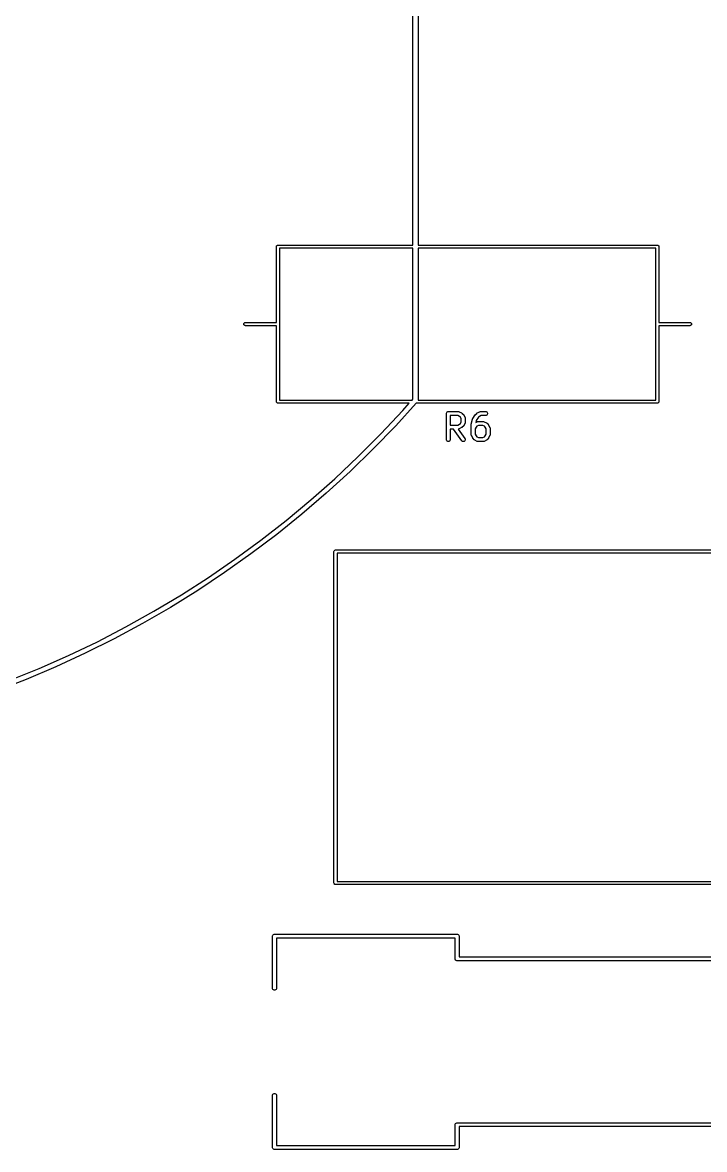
# Model space of a CAD drawing. Extents: x 0.5 to 99.4, y -99.1 to -3.9.
# Drawn here: x 48.44 to 74.58, y -99.12 to -55.94 of the extents above; entities that cross this region are included whole.
import ezdxf

# ---------------------------------------------------------------- set-up
doc = ezdxf.new("R2010")
doc.units = 0
doc.layers.add('BLACK', color=7, linetype='CONTINUOUS')

msp = doc.modelspace()

# ---------------------------------------------------------------- linework, layer by layer
at = {"layer": 'BLACK', "linetype": 'CONTINUOUS'}
for p, q in [((63.4, -64.47), (63.4, -17.537797)), ((63.6, -17.499998), (63.6, -64.47)), ((58.17, -64.53), (58.174567, -64.507039)), ((58.17, -67.44), (58.17, -64.53)), ((58.174567, -64.507039), (58.207039, -64.474567)), ((58.207039, -64.474567), (58.23, -64.47)), ((58.23, -64.47), (63.4, -64.47)), ((58.29, -64.59), (58.29, -70.41)), ((63.4, -64.59), (58.29, -64.59)), ((63.4, -70.377222), (63.4, -64.59)), ((63.6, -64.47), (72.77, -64.47)), ((63.6, -64.59), (63.6, -70.41)), ((72.71, -64.59), (63.6, -64.59)), ((72.71, -70.41), (72.71, -64.59)), ((72.77, -64.47), (72.792961, -64.474567)), ((72.792961, -64.474567), (72.825433, -64.507039)), ((72.825433, -64.507039), (72.83, -64.53)), ((72.83, -64.53), (72.83, -67.44)), ((56.924567, -67.477039), (56.957039, -67.444567)), ((56.924567, -67.522961), (56.924567, -67.477039)), ((56.957039, -67.555433), (56.924567, -67.522961)), ((56.957039, -67.444567), (56.98, -67.44)), ((56.98, -67.56), (56.957039, -67.555433)), ((56.98, -67.44), (58.17, -67.44)), ((58.17, -67.56), (56.98, -67.56)), ((58.17, -70.47), (58.17, -67.56)), ((72.83, -67.44), (74.02, -67.44)), ((74.02, -67.56), (72.83, -67.56)), ((72.83, -67.56), (72.83, -70.47)), ((74.02, -67.44), (74.042961, -67.444567)), ((74.042961, -67.555433), (74.02, -67.56)), ((74.042961, -67.444567), (74.075433, -67.477039)), ((74.075433, -67.522961), (74.042961, -67.555433)), ((74.075433, -67.477039), (74.075433, -67.522961)), ((63.371092, -70.41), (63.4, -70.377222)), ((58.174567, -70.492961), (58.17, -70.47)), ((58.207039, -70.525433), (58.174567, -70.492961)), ((58.23, -70.53), (58.207039, -70.525433)), ((63.265258, -70.53), (58.23, -70.53)), ((58.29, -70.41), (63.371092, -70.41)), ((62.176015, -71.707711), (63.018022, -70.810328)), ((63.530573, -70.53), (62.742877, -71.395877)), ((63.018022, -70.810328), (63.265258, -70.53)), ((72.77, -70.53), (63.530573, -70.53)), ((63.6, -70.41), (72.71, -70.41)), ((72.792961, -70.525433), (72.77, -70.53)), ((72.825433, -70.492961), (72.792961, -70.525433)), ((72.83, -70.47), (72.825433, -70.492961)), ((64.686905, -70.924819), (64.688346, -70.910187)), ((64.686905, -71.924819), (64.686905, -70.924819)), ((64.688346, -70.910187), (64.699545, -70.883151)), ((64.699545, -70.883151), (64.720237, -70.862459)), ((64.720237, -70.862459), (64.747273, -70.85126)), ((64.747273, -70.85126), (64.761905, -70.849819)), ((64.761905, -70.849819), (65.142857, -70.849819)), ((65.125152, -70.999819), (64.836905, -70.999819)), ((64.836905, -70.999819), (64.836905, -71.373628)), ((65.193668, -71.034077), (65.125152, -70.999819)), ((65.142857, -70.849819), (65.157489, -70.85126)), ((65.157489, -70.85126), (65.159978, -70.852291)), ((65.159978, -70.852291), (65.162666, -70.852482)), ((65.162666, -70.852482), (65.176398, -70.857737)), ((65.176398, -70.857737), (65.271636, -70.905356)), ((65.224075, -71.064484), (65.193668, -71.034077)), ((65.258333, -71.133), (65.224075, -71.064484)), ((65.224075, -71.308963), (65.258333, -71.240447)), ((65.258333, -71.240447), (65.258333, -71.133)), ((65.271636, -70.905356), (65.277935, -70.90932)), ((65.277935, -70.90932), (65.279763, -70.910078)), ((65.279763, -70.910078), (65.281819, -70.911766)), ((65.281819, -70.911766), (65.284079, -70.913188)), ((65.284079, -70.913188), (65.285378, -70.914686)), ((65.285378, -70.914686), (65.291128, -70.919405)), ((65.291128, -70.919405), (65.338747, -70.967024)), ((65.338747, -70.967024), (65.343465, -70.972773)), ((65.343465, -70.972773), (65.344964, -70.974073)), ((65.344964, -70.974073), (65.346385, -70.976332)), ((65.346385, -70.976332), (65.348074, -70.978389)), ((65.348074, -70.978389), (65.348831, -70.980216)), ((65.348831, -70.980216), (65.352796, -70.986516)), ((65.352796, -70.986516), (65.400415, -71.081754)), ((65.400415, -71.081754), (65.40567, -71.095485)), ((65.40567, -71.095485), (65.405861, -71.098174)), ((65.405861, -71.098174), (65.406892, -71.100663)), ((65.406892, -71.100663), (65.408333, -71.115295)), ((65.408333, -71.115295), (65.408333, -71.258152)), ((65.641525, -71.3352), (65.689144, -71.144724)), ((65.689144, -71.144724), (65.692224, -71.136101)), ((65.692224, -71.136101), (65.692584, -71.134285)), ((65.692584, -71.134285), (65.693462, -71.132637)), ((65.693462, -71.132637), (65.694091, -71.130878)), ((65.694091, -71.130878), (65.695194, -71.129389)), ((65.695194, -71.129389), (65.699501, -71.121311)), ((65.699501, -71.121311), (65.794739, -70.978454)), ((65.794739, -70.978454), (65.794773, -70.978411)), ((65.794773, -70.978411), (65.794783, -70.978389)), ((65.794783, -70.978389), (65.799271, -70.97292)), ((65.799271, -70.97292), (65.804055, -70.967079)), ((65.804055, -70.967079), (65.804076, -70.967064)), ((65.804076, -70.967064), (65.80411, -70.967024)), ((65.80411, -70.967024), (65.851729, -70.919405)), ((65.831515, -71.193707), (65.812991, -71.267804)), ((65.812991, -71.267804), (65.871221, -71.238689)), ((65.915427, -71.067838), (65.831515, -71.193707)), ((65.851729, -70.919405), (65.857478, -70.914686)), ((65.857478, -70.914686), (65.858778, -70.913188)), ((65.858778, -70.913188), (65.861037, -70.911766)), ((65.861037, -70.911766), (65.863094, -70.910078)), ((65.863094, -70.910078), (65.864921, -70.90932)), ((65.864921, -70.90932), (65.871221, -70.905356)), ((65.871221, -70.905356), (65.966459, -70.857737)), ((65.871221, -71.238689), (65.884952, -71.233434)), ((65.884952, -71.233434), (65.887641, -71.233242)), ((65.887641, -71.233242), (65.89013, -71.232212)), ((65.89013, -71.232212), (65.904762, -71.230771)), ((65.904762, -71.230771), (66.095238, -71.230771)), ((65.949189, -71.034077), (65.915427, -71.067838)), ((66.017705, -70.999819), (65.949189, -71.034077)), ((65.966459, -70.857737), (65.98019, -70.852482)), ((65.98019, -70.852482), (65.982879, -70.85229)), ((65.982879, -70.85229), (65.985368, -70.85126)), ((65.985368, -70.85126), (66, -70.849819)), ((66, -70.849819), (66.190476, -70.849819)), ((66.190476, -70.999819), (66.017705, -70.999819)), ((66.095238, -71.230771), (66.10987, -71.232212)), ((66.10987, -71.232212), (66.112359, -71.233243)), ((66.112359, -71.233243), (66.115047, -71.233434)), ((66.115047, -71.233434), (66.128779, -71.238689)), ((66.128779, -71.238689), (66.224017, -71.286308)), ((66.190476, -70.849819), (66.205108, -70.85126)), ((66.205108, -70.998378), (66.190476, -70.999819)), ((66.205108, -70.85126), (66.232144, -70.862459)), ((66.232144, -70.987179), (66.205108, -70.998378)), ((66.232144, -70.862459), (66.252836, -70.883151)), ((66.252836, -70.966487), (66.232144, -70.987179)), ((66.252836, -70.883151), (66.264035, -70.910187)), ((66.264035, -70.939451), (66.252836, -70.966487)), ((66.264035, -70.910187), (66.264035, -70.939451)), ((62.742877, -71.395877), (61.882945, -72.284498)), ((64.836905, -71.373628), (65.125152, -71.373628)), ((64.960951, -71.523628), (64.836905, -71.523628)), ((64.836905, -71.523628), (64.836905, -71.924819)), ((65.271891, -71.967829), (64.960951, -71.523628)), ((65.125152, -71.373628), (65.193668, -71.33937)), ((65.157489, -71.522187), (65.143972, -71.523518)), ((65.143972, -71.523518), (65.394776, -71.88181)), ((65.159978, -71.521155), (65.157489, -71.522187)), ((65.162666, -71.520965), (65.159978, -71.521155)), ((65.176398, -71.51571), (65.162666, -71.520965)), ((65.271636, -71.468091), (65.176398, -71.51571)), ((65.193668, -71.33937), (65.224075, -71.308963)), ((65.277935, -71.464126), (65.271636, -71.468091)), ((65.279763, -71.463369), (65.277935, -71.464126)), ((65.281819, -71.46168), (65.279763, -71.463369)), ((65.284079, -71.460259), (65.281819, -71.46168)), ((65.285378, -71.45876), (65.284079, -71.460259)), ((65.291128, -71.454042), (65.285378, -71.45876)), ((65.338747, -71.406423), (65.291128, -71.454042)), ((65.343465, -71.400673), (65.338747, -71.406423)), ((65.344964, -71.399374), (65.343465, -71.400673)), ((65.346385, -71.397114), (65.344964, -71.399374)), ((65.348074, -71.395058), (65.346385, -71.397114)), ((65.348831, -71.39323), (65.348074, -71.395058)), ((65.352796, -71.386931), (65.348831, -71.39323)), ((65.400415, -71.291693), (65.352796, -71.386931)), ((65.40567, -71.277962), (65.400415, -71.291693)), ((65.405861, -71.275272), (65.40567, -71.277962)), ((65.406892, -71.272784), (65.405861, -71.275272)), ((65.408333, -71.258152), (65.406892, -71.272784)), ((65.639286, -71.35339), (65.639537, -71.350836)), ((65.639286, -71.734342), (65.639286, -71.35339)), ((65.639375, -71.349744), (65.640184, -71.34427)), ((65.639537, -71.350836), (65.639375, -71.349744)), ((65.640184, -71.34427), (65.640727, -71.338758)), ((65.640727, -71.338758), (65.641149, -71.337736)), ((65.641149, -71.337736), (65.641525, -71.3352)), ((65.823544, -71.445436), (65.789286, -71.513952)), ((65.789286, -71.513952), (65.789286, -71.716637)), ((65.853951, -71.415029), (65.823544, -71.445436)), ((65.922467, -71.380771), (65.853951, -71.415029)), ((66.077533, -71.380771), (65.922467, -71.380771)), ((66.146049, -71.415029), (66.077533, -71.380771)), ((66.176456, -71.445436), (66.146049, -71.415029)), ((66.210714, -71.513952), (66.176456, -71.445436)), ((66.210714, -71.716637), (66.210714, -71.513952)), ((66.224017, -71.286308), (66.230316, -71.290272)), ((66.230316, -71.290272), (66.232144, -71.29103)), ((66.232144, -71.29103), (66.2342, -71.292718)), ((66.2342, -71.292718), (66.23646, -71.29414)), ((66.23646, -71.29414), (66.237759, -71.295638)), ((66.237759, -71.295638), (66.243509, -71.300357)), ((66.243509, -71.300357), (66.291128, -71.347976)), ((66.291128, -71.347976), (66.295846, -71.353725)), ((66.295846, -71.353725), (66.297345, -71.355025)), ((66.297345, -71.355025), (66.298766, -71.357284)), ((66.298766, -71.357284), (66.300455, -71.359341)), ((66.300455, -71.359341), (66.301212, -71.361168)), ((66.301212, -71.361168), (66.305177, -71.367468)), ((66.305177, -71.367468), (66.352796, -71.462706)), ((66.352796, -71.462706), (66.358051, -71.476437)), ((66.358051, -71.476437), (66.358242, -71.479126)), ((66.358242, -71.479126), (66.359273, -71.481615)), ((66.359273, -71.481615), (66.360714, -71.496247)), ((66.360714, -71.496247), (66.360714, -71.734342)), ((61.306738, -72.578705), (62.176015, -71.707711)), ((64.688346, -71.939451), (64.686905, -71.924819)), ((64.699545, -71.966487), (64.688346, -71.939451)), ((64.720237, -71.987179), (64.699545, -71.966487)), ((64.747273, -71.998378), (64.720237, -71.987179)), ((64.776537, -71.998378), (64.747273, -71.998378)), ((64.803573, -71.987179), (64.776537, -71.998378)), ((64.824265, -71.966487), (64.803573, -71.987179)), ((64.835464, -71.939451), (64.824265, -71.966487)), ((64.836905, -71.924819), (64.835464, -71.939451)), ((65.281462, -71.978989), (65.271891, -71.967829)), ((65.306141, -71.994716), (65.281462, -71.978989)), ((65.334958, -71.999802), (65.306141, -71.994716)), ((65.363529, -71.993472), (65.334958, -71.999802)), ((65.387503, -71.97669), (65.363529, -71.993472)), ((65.40323, -71.952012), (65.387503, -71.97669)), ((65.394776, -71.88181), (65.401986, -71.894623)), ((65.401986, -71.894623), (65.408315, -71.923194)), ((65.408315, -71.923194), (65.40323, -71.952012)), ((65.640727, -71.748974), (65.639286, -71.734342)), ((65.641758, -71.751463), (65.640727, -71.748974)), ((65.641949, -71.754151), (65.641758, -71.751463)), ((65.647204, -71.767883), (65.641949, -71.754151)), ((65.694823, -71.863121), (65.647204, -71.767883)), ((65.698786, -71.869417), (65.694823, -71.863121)), ((65.699544, -71.871247), (65.698786, -71.869417)), ((65.701233, -71.873305), (65.699544, -71.871247)), ((65.702655, -71.875564), (65.701233, -71.873305)), ((65.704153, -71.876863), (65.702655, -71.875564)), ((65.708871, -71.882612), (65.704153, -71.876863)), ((65.75649, -71.930232), (65.708871, -71.882612)), ((65.762239, -71.93495), (65.75649, -71.930232)), ((65.76354, -71.93645), (65.762239, -71.93495)), ((65.765799, -71.937872), (65.76354, -71.93645)), ((65.767856, -71.93956), (65.765799, -71.937872)), ((65.769683, -71.940317), (65.767856, -71.93956)), ((65.775983, -71.944282), (65.769683, -71.940317)), ((65.871221, -71.991901), (65.775983, -71.944282)), ((65.789286, -71.716637), (65.823544, -71.785153)), ((65.823544, -71.785153), (65.853951, -71.815561)), ((65.853951, -71.815561), (65.922467, -71.849819)), ((65.884952, -71.997156), (65.871221, -71.991901)), ((65.887641, -71.997347), (65.884952, -71.997156)), ((65.89013, -71.998378), (65.887641, -71.997347)), ((65.904762, -71.999819), (65.89013, -71.998378)), ((66.095238, -71.999819), (65.904762, -71.999819)), ((65.922467, -71.849819), (66.077533, -71.849819)), ((66.077533, -71.849819), (66.146048, -71.815561)), ((66.10987, -71.998378), (66.095238, -71.999819)), ((66.112359, -71.997346), (66.10987, -71.998378)), ((66.115047, -71.997156), (66.112359, -71.997346)), ((66.128779, -71.991901), (66.115047, -71.997156)), ((66.224017, -71.944282), (66.128779, -71.991901)), ((66.146048, -71.815561), (66.176455, -71.785153)), ((66.176455, -71.785153), (66.210714, -71.716637)), ((66.230316, -71.940317), (66.224017, -71.944282)), ((66.232144, -71.93956), (66.230316, -71.940317)), ((66.2342, -71.937872), (66.232144, -71.93956)), ((66.23646, -71.93645), (66.2342, -71.937872)), ((66.23776, -71.93495), (66.23646, -71.93645)), ((66.24351, -71.930232), (66.23776, -71.93495)), ((66.291128, -71.882613), (66.24351, -71.930232)), ((66.295846, -71.876863), (66.291128, -71.882613)), ((66.297345, -71.875564), (66.295846, -71.876863)), ((66.298766, -71.873305), (66.297345, -71.875564)), ((66.300456, -71.871247), (66.298766, -71.873305)), ((66.301213, -71.869417), (66.300456, -71.871247)), ((66.305177, -71.863121), (66.301213, -71.869417)), ((66.352796, -71.767883), (66.305177, -71.863121)), ((66.358051, -71.754152), (66.352796, -71.767883)), ((66.358242, -71.751462), (66.358051, -71.754152)), ((66.359273, -71.748974), (66.358242, -71.751462)), ((66.360714, -71.734342), (66.359273, -71.748974)), ((61.882945, -72.284498), (60.996023, -73.146182)), ((60.411018, -73.422482), (61.306738, -72.578705)), ((60.996023, -73.146182), (60.082954, -73.980108)), ((59.489707, -74.23824), (60.411018, -73.422482)), ((58.543682, -75.025202), (59.489707, -74.23824)), ((60.082954, -73.980108), (59.144605, -74.785485)), ((57.573841, -75.78262), (58.543682, -75.025202)), ((59.144605, -74.785485), (58.18187, -75.561546)), ((58.18187, -75.561546), (57.195664, -76.307554)), ((56.581108, -76.509775), (57.573841, -75.78262)), ((57.195664, -76.307554), (56.186925, -77.022798)), ((60.3775, -76.2125), (60.382067, -76.189539)), ((60.3775, -88.9125), (60.3775, -76.2125)), ((60.382067, -76.189539), (60.414539, -76.157067)), ((60.414539, -76.157067), (60.4375, -76.1525)), ((60.4375, -76.1525), (89.4375, -76.1525)), ((60.4975, -76.2725), (60.4975, -88.8525)), ((89.3775, -76.2725), (60.4975, -76.2725)), ((55.566426, -77.205974), (56.581108, -76.509775)), ((54.530759, -77.870556), (55.566426, -77.205974)), ((56.186925, -77.022798), (55.156612, -77.706599)), ((55.156612, -77.706599), (54.105704, -78.358307)), ((53.475094, -78.502888), (54.530759, -77.870556)), ((52.400433, -79.102369), (53.475094, -78.502888)), ((54.105704, -78.358307), (53.035202, -78.977301)), ((53.035202, -78.977301), (51.946122, -79.562994)), ((51.307799, -79.66843), (52.400433, -79.102369)), ((50.198231, -80.200531), (51.307799, -79.66843)), ((51.946122, -79.562994), (50.839502, -80.114827)), ((49.072784, -80.698168), (50.198231, -80.200531)), ((50.839502, -80.114827), (49.716392, -80.632277)), ((47.932528, -81.160866), (49.072784, -80.698168)), ((49.716392, -80.632277), (48.577862, -81.114851)), ((48.577862, -81.114851), (47.424993, -81.562091)), ((60.382067, -88.935461), (60.3775, -88.9125)), ((60.414539, -88.967933), (60.382067, -88.935461)), ((60.4975, -88.8525), (89.3775, -88.8525)), ((60.4375, -88.9725), (60.414539, -88.967933)), ((89.4375, -88.9725), (60.4375, -88.9725)), ((58.025, -90.95), (58.026441, -90.935368)), ((58.025, -92.95), (58.025, -90.95)), ((58.026441, -90.935368), (58.03764, -90.908332)), ((58.03764, -90.908332), (58.058332, -90.88764)), ((58.058332, -90.88764), (58.085368, -90.876441)), ((58.085368, -90.876441), (58.1, -90.875)), ((58.1, -90.875), (58.4, -90.875)), ((58.25, -91.025), (58.175, -91.025)), ((58.175, -91.025), (58.175, -92.95)), ((65.025, -91.025), (58.25, -91.025)), ((58.4, -90.875), (65.1, -90.875)), ((65.025, -91.825), (65.025, -91.025)), ((65.1, -90.875), (65.114632, -90.876441)), ((65.114632, -90.876441), (65.141668, -90.88764)), ((65.141668, -90.88764), (65.16236, -90.908332)), ((65.16236, -90.908332), (65.173559, -90.935368)), ((65.173559, -90.935368), (65.173559, -90.945368)), ((65.173559, -90.945368), (65.175, -90.96)), ((65.175, -90.96), (65.175, -91.75)), ((65.026441, -91.839632), (65.025, -91.825)), ((65.03764, -91.866668), (65.026441, -91.839632)), ((65.058332, -91.88736), (65.03764, -91.866668)), ((65.085368, -91.898559), (65.058332, -91.88736)), ((65.1, -91.9), (65.085368, -91.898559)), ((82.9, -91.9), (65.1, -91.9)), ((65.175, -91.75), (82.825, -91.75)), ((58.026441, -92.964632), (58.025, -92.95)), ((58.03764, -92.991668), (58.026441, -92.964632)), ((58.058332, -93.01236), (58.03764, -92.991668)), ((58.085368, -93.023559), (58.058332, -93.01236)), ((58.114632, -93.023559), (58.085368, -93.023559)), ((58.141668, -93.01236), (58.114632, -93.023559)), ((58.16236, -92.991668), (58.141668, -93.01236)), ((58.173559, -92.964632), (58.16236, -92.991668)), ((58.175, -92.95), (58.173559, -92.964632)), ((58.025, -97.05), (58.026441, -97.035368)), ((58.025, -99.05), (58.025, -97.05)), ((58.026441, -97.035368), (58.03764, -97.008332)), ((58.03764, -97.008332), (58.058332, -96.98764)), ((58.058332, -96.98764), (58.085368, -96.976441)), ((58.085368, -96.976441), (58.114632, -96.976441)), ((58.114632, -96.976441), (58.141668, -96.98764)), ((58.141668, -96.98764), (58.16236, -97.008332)), ((58.16236, -97.008332), (58.173559, -97.035368)), ((58.173559, -97.035368), (58.175, -97.05)), ((58.175, -97.05), (58.175, -98.975)), ((65.025, -98.175), (65.026441, -98.160368)), ((65.025, -98.975), (65.025, -98.175)), ((65.026441, -98.160368), (65.03764, -98.133332)), ((65.03764, -98.133332), (65.058332, -98.11264)), ((65.058332, -98.11264), (65.085368, -98.101441)), ((65.085368, -98.101441), (65.1, -98.1)), ((65.1, -98.1), (82.9, -98.1)), ((82.825, -98.25), (65.175, -98.25)), ((65.175, -98.25), (65.175, -99.05)), ((58.026441, -99.064632), (58.025, -99.05)), ((58.03764, -99.091668), (58.026441, -99.064632)), ((58.058332, -99.11236), (58.03764, -99.091668)), ((58.085368, -99.123559), (58.058332, -99.11236)), ((58.1, -99.125), (58.085368, -99.123559)), ((58.4, -99.125), (58.1, -99.125)), ((58.175, -98.975), (58.4, -98.975)), ((58.4, -98.975), (65.025, -98.975)), ((65.09, -99.125), (58.4, -99.125)), ((65.104632, -99.123559), (65.09, -99.125)), ((65.114632, -99.123559), (65.104632, -99.123559)), ((65.141668, -99.11236), (65.114632, -99.123559)), ((65.16236, -99.091668), (65.141668, -99.11236)), ((65.173559, -99.064632), (65.16236, -99.091668)), ((65.175, -99.05), (65.173559, -99.064632))]:
    msp.add_line(p, q, dxfattribs=at)

doc.saveas('drawing.dxf')
